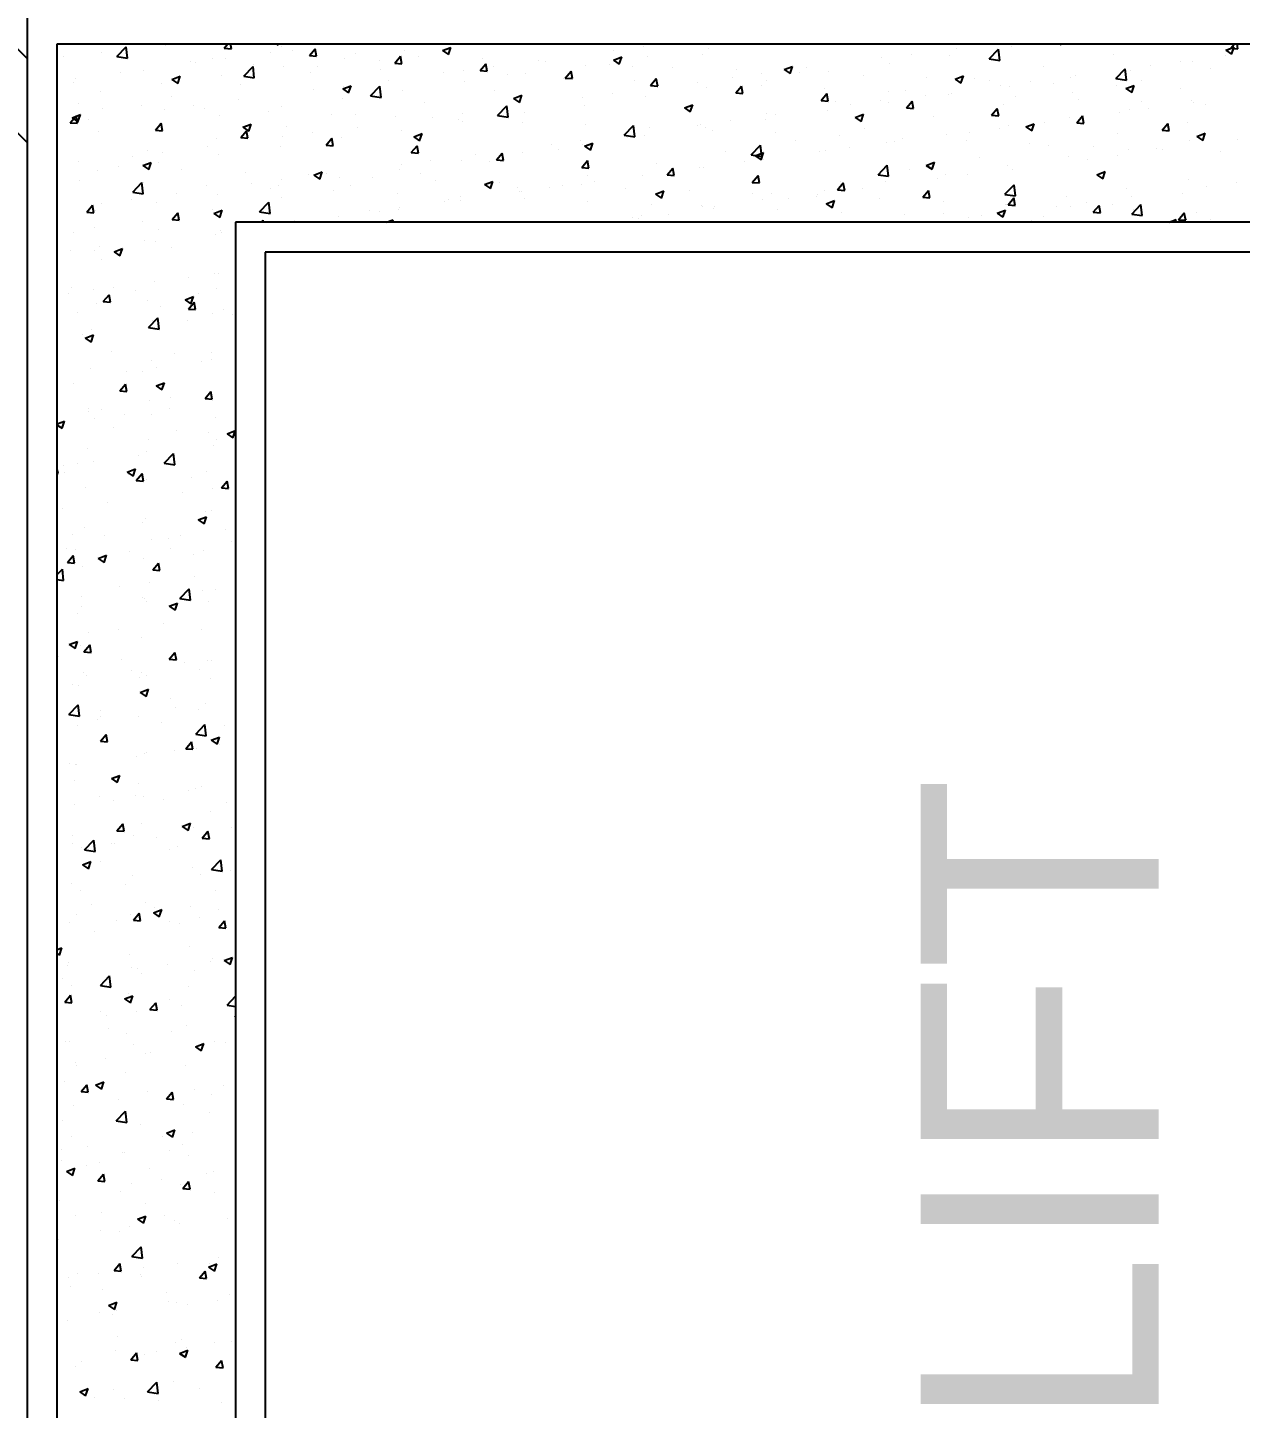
# Model space of a CAD drawing. Header units: inches. Extents: x 182687 to 187672, y -88924 to -84846.
# Drawn here: x 182908.87 to 182948.8, y -87480.92 to -87435.47 of the extents above; entities that cross this region are included whole.
import ezdxf
from ezdxf.enums import TextEntityAlignment as Align

# ---------------------------------------------------------------- set-up
doc = ezdxf.new("R2010")
doc.units = ezdxf.units.IN
doc.header["$MEASUREMENT"] = 0
doc.styles.add('HemBha', font='GOTHIC.TTF')

msp = doc.modelspace()

# ---------------------------------------------------------------- hatches: boundary and pattern name
h = msp.add_hatch()
h.set_pattern_fill('ANSI32', color=256, scale=7.826087, angle=90)
h.set_pattern_definition([(135, (179942.3798, -96796.7246), (-2.0752047, -2.0752047), []), (135, (179942.3798, -96795.3412), (-2.0752047, -2.0752047), [])])
h.paths.add_polyline_path([(182829.635, -87446.772), (182829.635, -87505.468), (182857.613, -87505.468), (182857.613, -87500.576), (182834.526, -87500.576), (182834.526, -87446.772)])
h.paths.add_polyline_path([(182845.287, -87435.033), (182845.287, -87439.924), (182908.874, -87439.924), (182908.874, -87435.033)])
h.paths.add_polyline_path([(182829.635, -87346.989), (182829.635, -87435.033), (182834.526, -87435.033), (182834.526, -87346.989)])
h.paths.add_polyline_path([(182845.287, -87342.098), (182845.287, -87346.989), (183022.841, -87346.989), (183022.841, -87342.098)])
h.paths.add_polyline_path([(182829.635, -87290.25), (182829.635, -87335.25), (182834.526, -87335.25), (182834.526, -87295.142), (182881.483, -87295.142), (182881.485, -87306.881), (182881.483, -87312.75), (182886.374, -87312.75), (182886.374, -87290.25)])

# ---------------------------------------------------------------- linework, layer by layer
for p, q in [((182908.874, -87505.468), (182908.874, -87435.033)), ((182909.852, -87504.489), (182909.852, -87436.011)), ((182909.852, -87436.011), (182978.33, -87436.011)), ((182972.461, -87441.881), (182915.722, -87441.881)), ((182915.722, -87441.881), (182915.722, -87498.62)), ((182971.483, -87442.859), (182916.7, -87442.859)), ((182916.7, -87442.859), (182916.7, -87497.642))]:
    msp.add_line(p, q)
at = {"linetype": 'Continuous'}
for p, q in [((182911.313, -87436.284), (182911.313, -87436.284)), ((182911.814, -87436.427), (182912.119, -87436.109)), ((182912.162, -87436.481), (182912.119, -87436.109)), ((182913.402, -87436.063), (182913.402, -87436.063)), ((182915.35, -87436.15), (182915.466, -87436.011)), ((182915.35, -87436.15), (182915.583, -87436.17)), ((182915.491, -87436.152), (182915.491, -87436.152)), ((182915.583, -87436.17), (182915.554, -87436.011)), ((182916.856, -87436.308), (182916.856, -87436.308)), ((182917.055, -87436.011), (182917.107, -87436.046)), ((182917.107, -87436.046), (182917.119, -87436.011)), ((182917.24, -87436.1), (182917.24, -87436.1)), ((182917.58, -87436.24), (182917.58, -87436.24)), ((182918.156, -87436.395), (182918.345, -87436.17)), ((182918.39, -87436.416), (182918.345, -87436.17)), ((182919.669, -87436.328), (182919.669, -87436.328)), ((182921.269, -87436.241), (182921.269, -87436.241)), ((182922.536, -87436.228), (182922.81, -87436.123)), ((182922.536, -87436.228), (182922.73, -87436.36)), ((182922.73, -87436.36), (182922.81, -87436.123)), ((182922.742, -87436.175), (182922.742, -87436.175)), ((182928.164, -87436.227), (182928.164, -87436.227)), ((182929.143, -87436.098), (182929.143, -87436.098)), ((182931.281, -87436.155), (182931.281, -87436.155)), ((182937.98, -87436.343), (182937.98, -87436.343)), ((182939.461, -87436.148), (182939.461, -87436.148)), ((182940.528, -87436.501), (182940.833, -87436.183)), ((182940.876, -87436.555), (182940.833, -87436.183)), ((182941.26, -87436.094), (182941.26, -87436.094)), ((182942.849, -87436.011), (182942.889, -87436.038)), ((182942.889, -87436.038), (182942.898, -87436.011)), ((182948.318, -87436.22), (182948.592, -87436.115)), ((182948.318, -87436.22), (182948.512, -87436.351)), ((182948.487, -87436.153), (182948.606, -87436.011)), ((182948.487, -87436.153), (182948.721, -87436.173)), ((182948.512, -87436.351), (182948.592, -87436.115)), ((182948.721, -87436.173), (182948.691, -87436.011)), ((182910.049, -87436.413), (182910.049, -87436.413)), ((182911.814, -87436.427), (182912.162, -87436.481)), ((182912.138, -87436.501), (182912.138, -87436.501)), ((182914.227, -87436.589), (182914.227, -87436.589)), ((182914.394, -87436.632), (182914.394, -87436.632)), ((182914.958, -87436.491), (182914.958, -87436.491)), ((182915.374, -87436.503), (182915.374, -87436.503)), ((182915.99, -87437.074), (182916.295, -87436.757)), ((182916.338, -87437.128), (182916.295, -87436.757)), ((182916.316, -87436.677), (182916.316, -87436.677)), ((182917.284, -87436.767), (182917.284, -87436.767)), ((182918.156, -87436.395), (182918.39, -87436.416)), ((182918.405, -87436.766), (182918.405, -87436.766)), ((182919.293, -87436.491), (182919.293, -87436.491)), ((182920.46, -87436.567), (182920.46, -87436.567)), ((182920.963, -87436.641), (182921.152, -87436.416)), ((182920.963, -87436.641), (182921.197, -87436.661)), ((182921.197, -87436.661), (182921.152, -87436.416)), ((182921.757, -87436.416), (182921.757, -87436.416)), ((182923.77, -87436.886), (182923.958, -87436.661)), ((182923.846, -87436.505), (182923.846, -87436.505)), ((182924.004, -87436.907), (182923.958, -87436.662)), ((182924.21, -87436.748), (182924.21, -87436.748)), ((182925.692, -87436.553), (182925.692, -87436.553)), ((182925.935, -87436.593), (182925.935, -87436.593)), ((182927.24, -87436.724), (182927.24, -87436.724)), ((182928.024, -87436.681), (182928.024, -87436.681)), ((182928.159, -87436.542), (182928.433, -87436.437)), ((182928.159, -87436.542), (182928.354, -87436.673)), ((182928.354, -87436.673), (182928.433, -87436.437)), ((182928.8, -87436.761), (182928.8, -87436.761)), ((182929.272, -87436.431), (182929.272, -87436.431)), ((182930.113, -87436.77), (182930.113, -87436.77)), ((182931.082, -87436.37), (182931.082, -87436.37)), ((182933.783, -87436.855), (182934.057, -87436.75)), ((182933.978, -87436.986), (182934.057, -87436.75)), ((182934.529, -87436.797), (182934.529, -87436.797)), ((182937, -87436.472), (182937, -87436.472)), ((182937.252, -87436.638), (182937.252, -87436.638)), ((182939.228, -87436.388), (182939.228, -87436.388)), ((182940.528, -87436.501), (182940.876, -87436.555)), ((182942.331, -87436.746), (182942.331, -87436.746)), ((182944.613, -87436.354), (182944.613, -87436.354)), ((182945.836, -87436.716), (182945.836, -87436.716)), ((182946.816, -87436.587), (182946.816, -87436.587)), ((182947.231, -87436.578), (182947.231, -87436.578)), ((182948.298, -87436.392), (182948.298, -87436.392)), ((182910.441, -87437.153), (182910.441, -87437.153)), ((182911.923, -87436.958), (182911.923, -87436.958)), ((182912.676, -87436.883), (182912.676, -87436.883)), ((182913.624, -87437.177), (182913.898, -87437.072)), ((182913.624, -87437.177), (182913.819, -87437.308)), ((182913.819, -87437.308), (182913.898, -87437.072)), ((182915.251, -87437.06), (182915.251, -87437.06)), ((182915.99, -87437.074), (182916.338, -87437.128)), ((182918.178, -87436.959), (182918.178, -87436.959)), ((182920.494, -87436.854), (182920.494, -87436.854)), ((182920.759, -87437.202), (182920.759, -87437.202)), ((182922.582, -87436.942), (182922.582, -87436.942)), ((182923.231, -87436.877), (182923.231, -87436.877)), ((182923.254, -87437.25), (182923.254, -87437.25)), ((182923.77, -87436.886), (182924.004, -87436.907)), ((182924.671, -87437.03), (182924.671, -87437.03)), ((182925.263, -87436.975), (182925.263, -87436.975)), ((182926.518, -87437.153), (182926.518, -87437.153)), ((182926.576, -87437.132), (182926.765, -87436.907)), ((182926.576, -87437.132), (182926.81, -87437.152)), ((182926.76, -87437.119), (182926.76, -87437.119)), ((182926.81, -87437.152), (182926.765, -87436.907)), ((182928.849, -87437.207), (182928.849, -87437.207)), ((182929.383, -87437.377), (182929.572, -87437.153)), ((182929.617, -87437.398), (182929.572, -87437.153)), ((182932.067, -87437.121), (182932.067, -87437.121)), ((182932.202, -87436.858), (182932.202, -87436.858)), ((182933.047, -87436.992), (182933.047, -87436.992)), ((182933.21, -87437.207), (182933.21, -87437.207)), ((182933.783, -87436.855), (182933.978, -87436.986)), ((182934.291, -87436.946), (182934.291, -87436.946)), ((182935.242, -87436.914), (182935.242, -87436.914)), ((182936.38, -87437.034), (182936.38, -87437.034)), ((182938.468, -87437.123), (182938.468, -87437.123)), ((182939.406, -87437.169), (182939.68, -87437.063)), ((182939.406, -87437.169), (182939.601, -87437.3)), ((182939.601, -87437.3), (182939.68, -87437.063)), ((182940.049, -87437.138), (182940.049, -87437.138)), ((182940.557, -87437.211), (182940.557, -87437.211)), ((182941.883, -87437.237), (182941.883, -87437.237)), ((182943.222, -87437.122), (182943.222, -87437.122)), ((182943.365, -87437.042), (182943.365, -87437.042)), ((182944.705, -87437.149), (182945.009, -87436.831)), ((182944.705, -87437.149), (182945.053, -87437.203)), ((182945.053, -87437.203), (182945.009, -87436.831)), ((182945.198, -87436.871), (182945.198, -87436.871)), ((182945.551, -87437.213), (182945.551, -87437.213)), ((182947.833, -87436.822), (182947.833, -87436.822)), ((182910.394, -87437.275), (182910.394, -87437.275)), ((182911.266, -87437.586), (182911.266, -87437.586)), ((182913.275, -87437.311), (182913.275, -87437.311)), ((182915.896, -87437.351), (182915.896, -87437.351)), ((182918.298, -87437.526), (182918.298, -87437.526)), ((182919.248, -87437.49), (182919.522, -87437.385)), ((182919.248, -87437.49), (182919.443, -87437.622)), ((182919.277, -87437.397), (182919.277, -87437.397)), ((182919.443, -87437.622), (182919.522, -87437.385)), ((182920.166, -87437.722), (182920.471, -87437.404)), ((182920.514, -87437.776), (182920.471, -87437.404)), ((182921.222, -87437.543), (182921.222, -87437.543)), ((182924.236, -87437.545), (182924.236, -87437.545)), ((182924.871, -87437.804), (182925.145, -87437.699)), ((182925.066, -87437.935), (182925.145, -87437.699)), ((182928.114, -87437.642), (182928.114, -87437.642)), ((182929.383, -87437.377), (182929.617, -87437.398)), ((182929.596, -87437.447), (182929.596, -87437.447)), ((182930.938, -87437.295), (182930.938, -87437.295)), ((182931.234, -87437.458), (182931.234, -87437.458)), ((182932.19, -87437.623), (182932.378, -87437.398)), ((182932.19, -87437.623), (182932.424, -87437.643)), ((182932.424, -87437.643), (182932.378, -87437.398)), ((182933.027, -87437.383), (182933.027, -87437.383)), ((182934.996, -87437.869), (182935.185, -87437.644)), ((182935.116, -87437.472), (182935.116, -87437.472)), ((182935.23, -87437.889), (182935.185, -87437.644)), ((182937.205, -87437.56), (182937.205, -87437.56)), ((182937.767, -87437.529), (182937.767, -87437.529)), ((182938.432, -87437.691), (182938.432, -87437.691)), ((182939.18, -87437.69), (182939.18, -87437.69)), ((182939.293, -87437.648), (182939.293, -87437.648)), ((182940.903, -87437.366), (182940.903, -87437.366)), ((182941.213, -87437.397), (182941.213, -87437.397)), ((182942.646, -87437.299), (182942.646, -87437.299)), ((182943.269, -87437.605), (182943.269, -87437.605)), ((182944.735, -87437.387), (182944.735, -87437.387)), ((182945.03, -87437.482), (182945.304, -87437.377)), ((182945.03, -87437.482), (182945.225, -87437.613)), ((182945.225, -87437.613), (182945.304, -87437.377)), ((182946.824, -87437.476), (182946.824, -87437.476)), ((182910.535, -87437.964), (182910.535, -87437.964)), ((182911.332, -87438.134), (182911.332, -87438.134)), ((182912.623, -87438.052), (182912.623, -87438.052)), ((182913.614, -87437.742), (182913.614, -87437.742)), ((182914.345, -87438.047), (182914.345, -87438.047)), ((182914.712, -87438.141), (182914.712, -87438.141)), ((182915.827, -87437.851), (182915.827, -87437.851)), ((182917.236, -87438.069), (182917.236, -87438.069)), ((182919.245, -87437.794), (182919.245, -87437.794)), ((182920.166, -87437.722), (182920.514, -87437.776)), ((182921.954, -87437.936), (182921.954, -87437.936)), ((182924.343, -87438.37), (182924.647, -87438.052)), ((182924.691, -87438.424), (182924.647, -87438.052)), ((182924.663, -87438.096), (182924.663, -87438.096)), ((182924.871, -87437.804), (182925.066, -87437.935)), ((182927.134, -87437.771), (182927.134, -87437.771)), ((182927.192, -87438.027), (182927.192, -87438.027)), ((182929.224, -87437.733), (182929.224, -87437.733)), ((182930.495, -87438.117), (182930.769, -87438.012)), ((182930.495, -87438.117), (182930.69, -87438.249)), ((182930.69, -87438.249), (182930.769, -87438.012)), ((182934.996, -87437.869), (182935.23, -87437.889)), ((182935.485, -87437.921), (182935.485, -87437.921)), ((182935.971, -87438.015), (182935.971, -87438.015)), ((182936.95, -87437.886), (182936.95, -87437.886)), ((182937.204, -87437.941), (182937.204, -87437.941)), ((182937.803, -87438.114), (182937.992, -87437.889)), ((182937.803, -87438.114), (182938.037, -87438.135)), ((182938.037, -87438.135), (182937.992, -87437.889)), ((182940.61, -87438.36), (182940.798, -87438.135)), ((182940.844, -87438.38), (182940.798, -87438.135)), ((182940.987, -87437.997), (182940.987, -87437.997)), ((182941.382, -87437.736), (182941.382, -87437.736)), ((182943.471, -87437.825), (182943.471, -87437.825)), ((182945.56, -87437.913), (182945.56, -87437.913)), ((182945.786, -87438.131), (182945.786, -87438.131)), ((182947.183, -87437.88), (182947.183, -87437.88)), ((182947.268, -87437.936), (182947.268, -87437.936)), ((182947.649, -87438.001), (182947.649, -87438.001)), ((182910.279, -87438.602), (182910.468, -87438.377)), ((182910.279, -87438.602), (182910.513, -87438.622)), ((182910.337, -87438.439), (182910.611, -87438.334)), ((182910.337, -87438.439), (182910.531, -87438.57)), ((182910.513, -87438.622), (182910.468, -87438.377)), ((182910.531, -87438.57), (182910.611, -87438.334)), ((182910.894, -87438.501), (182910.894, -87438.501)), ((182913.227, -87438.613), (182913.227, -87438.613)), ((182913.365, -87438.176), (182913.365, -87438.176)), ((182915.204, -87438.363), (182915.204, -87438.363)), ((182916.801, -87438.229), (182916.801, -87438.229)), ((182918.89, -87438.317), (182918.89, -87438.317)), ((182919.672, -87438.328), (182919.672, -87438.328)), ((182920.979, -87438.406), (182920.979, -87438.406)), ((182922.201, -87438.42), (182922.201, -87438.42)), ((182923.068, -87438.494), (182923.068, -87438.494)), ((182923.181, -87438.291), (182923.181, -87438.291)), ((182923.206, -87438.553), (182923.206, -87438.553)), ((182924.343, -87438.37), (182924.691, -87438.424)), ((182925.157, -87438.582), (182925.157, -87438.582)), ((182925.216, -87438.277), (182925.216, -87438.277)), ((182932.017, -87438.536), (182932.017, -87438.536)), ((182933.162, -87438.51), (182933.162, -87438.51)), ((182933.203, -87438.313), (182933.203, -87438.313)), ((182933.499, -87438.34), (182933.499, -87438.34)), ((182935.195, -87438.216), (182935.195, -87438.216)), ((182936.119, -87438.431), (182936.393, -87438.325)), ((182936.119, -87438.431), (182936.313, -87438.562)), ((182936.313, -87438.562), (182936.393, -87438.325)), ((182938.704, -87438.388), (182938.704, -87438.388)), ((182940.61, -87438.36), (182940.844, -87438.38)), ((182942.336, -87438.585), (182942.336, -87438.585)), ((182943.174, -87438.424), (182943.174, -87438.424)), ((182943.416, -87438.605), (182943.605, -87438.38)), ((182943.416, -87438.605), (182943.65, -87438.626)), ((182943.65, -87438.626), (182943.605, -87438.38)), ((182944.807, -87438.26), (182944.807, -87438.26)), ((182945.151, -87438.174), (182945.151, -87438.174)), ((182947.045, -87438.583), (182947.045, -87438.583)), ((182911.218, -87438.889), (182911.218, -87438.889)), ((182913.086, -87438.847), (182913.275, -87438.623)), ((182913.086, -87438.847), (182913.32, -87438.868)), ((182913.32, -87438.868), (182913.275, -87438.623)), ((182915.893, -87439.093), (182916.081, -87438.868)), ((182915.96, -87438.753), (182916.234, -87438.647)), ((182915.96, -87438.753), (182916.155, -87438.884)), ((182916.126, -87439.114), (182916.081, -87438.868)), ((182916.155, -87438.884), (182916.234, -87438.647)), ((182917.268, -87439.069), (182917.268, -87439.069)), ((182917.39, -87438.72), (182917.39, -87438.72)), ((182918.248, -87438.941), (182918.248, -87438.941)), ((182919.73, -87438.745), (182919.73, -87438.745)), ((182921.174, -87438.846), (182921.174, -87438.846)), ((182921.584, -87439.066), (182921.858, -87438.961)), ((182921.584, -87439.066), (182921.778, -87439.197)), ((182921.778, -87439.197), (182921.858, -87438.961)), ((182927.246, -87438.67), (182927.246, -87438.67)), ((182928.519, -87439.017), (182928.824, -87438.7)), ((182928.519, -87439.017), (182928.867, -87439.071)), ((182928.566, -87438.99), (182928.566, -87438.99)), ((182928.867, -87439.071), (182928.824, -87438.7)), ((182929.177, -87439.036), (182929.177, -87439.036)), ((182929.334, -87438.759), (182929.334, -87438.759)), ((182930.921, -87438.704), (182930.921, -87438.704)), ((182931.038, -87438.665), (182931.038, -87438.665)), ((182931.186, -87438.76), (182931.186, -87438.76)), ((182931.423, -87438.847), (182931.423, -87438.847)), ((182933.512, -87438.935), (182933.512, -87438.935)), ((182935.601, -87439.023), (182935.601, -87439.023)), ((182936.422, -87438.78), (182936.422, -87438.78)), ((182939.133, -87438.993), (182939.133, -87438.993)), ((182939.874, -87438.909), (182939.874, -87438.909)), ((182940.854, -87438.78), (182940.854, -87438.78)), ((182941.165, -87438.7), (182941.165, -87438.7)), ((182941.742, -87438.744), (182942.016, -87438.639)), ((182941.742, -87438.744), (182941.937, -87438.875)), ((182941.937, -87438.875), (182942.016, -87438.639)), ((182944.763, -87438.974), (182944.763, -87438.974)), ((182946.223, -87438.851), (182946.412, -87438.626)), ((182946.223, -87438.851), (182946.457, -87438.871)), ((182946.457, -87438.871), (182946.412, -87438.626)), ((182947.366, -87439.057), (182947.64, -87438.952)), ((182947.366, -87439.057), (182947.56, -87439.189)), ((182947.56, -87439.189), (182947.64, -87438.952)), ((182912.826, -87439.503), (182912.826, -87439.503)), ((182914.797, -87439.395), (182914.797, -87439.395)), ((182915.108, -87439.112), (182915.108, -87439.112)), ((182915.893, -87439.093), (182916.126, -87439.113)), ((182917.188, -87439.372), (182917.188, -87439.372)), ((182918.699, -87439.339), (182918.888, -87439.114)), ((182918.699, -87439.339), (182918.933, -87439.359)), ((182918.933, -87439.359), (182918.888, -87439.114)), ((182919.198, -87439.097), (182919.198, -87439.097)), ((182921.506, -87439.584), (182921.695, -87439.359)), ((182921.74, -87439.605), (182921.695, -87439.359)), ((182926.105, -87439.314), (182926.105, -87439.314)), ((182926.357, -87439.488), (182926.357, -87439.488)), ((182927.084, -87439.185), (182927.084, -87439.185)), ((182927.144, -87439.329), (182927.144, -87439.329)), ((182927.207, -87439.379), (182927.481, -87439.274)), ((182927.207, -87439.379), (182927.402, -87439.511)), ((182927.402, -87439.511), (182927.481, -87439.274)), ((182928.639, -87439.096), (182928.639, -87439.096)), ((182932.695, -87439.665), (182933, -87439.347)), ((182933.043, -87439.719), (182933, -87439.347)), ((182934.14, -87439.172), (182934.14, -87439.172)), ((182935.147, -87439.519), (182935.147, -87439.519)), ((182935.921, -87439.43), (182935.921, -87439.43)), ((182937.156, -87439.244), (182937.156, -87439.244)), ((182937.403, -87439.234), (182937.403, -87439.234)), ((182937.69, -87439.112), (182937.69, -87439.112)), ((182939.779, -87439.2), (182939.779, -87439.2)), ((182941.868, -87439.288), (182941.868, -87439.288)), ((182942.481, -87439.366), (182942.481, -87439.366)), ((182943.956, -87439.376), (182943.956, -87439.376)), ((182945.103, -87439.476), (182945.103, -87439.476)), ((182946.045, -87439.465), (182946.045, -87439.465)), ((182946.239, -87439.479), (182946.239, -87439.479)), ((182947.136, -87439.183), (182947.136, -87439.183)), ((182948.71, -87439.154), (182948.71, -87439.154)), ((182910.544, -87439.895), (182910.544, -87439.895)), ((182912.336, -87439.719), (182912.336, -87439.719)), ((182912.672, -87440.015), (182912.946, -87439.909)), ((182912.867, -87440.146), (182912.946, -87439.909)), ((182913.18, -87439.916), (182913.18, -87439.916)), ((182913.315, -87439.59), (182913.315, -87439.59)), ((182915.156, -87439.665), (182915.156, -87439.665)), ((182921.172, -87439.963), (182921.172, -87439.963)), ((182921.506, -87439.584), (182921.74, -87439.605)), ((182922.151, -87439.834), (182922.151, -87439.834)), ((182923.159, -87439.855), (182923.159, -87439.855)), ((182923.633, -87439.639), (182923.633, -87439.639)), ((182924.075, -87439.88), (182924.075, -87439.88)), ((182924.313, -87439.83), (182924.501, -87439.605)), ((182924.313, -87439.83), (182924.546, -87439.85)), ((182924.546, -87439.85), (182924.501, -87439.605)), ((182925.168, -87439.58), (182925.168, -87439.58)), ((182927.119, -87440.075), (182927.308, -87439.85)), ((182927.353, -87440.096), (182927.308, -87439.85)), ((182929.576, -87439.955), (182929.576, -87439.955)), ((182931.858, -87439.564), (182931.858, -87439.564)), ((182932.47, -87439.884), (182932.47, -87439.884)), ((182932.695, -87439.665), (182933.043, -87439.719)), ((182932.831, -87439.693), (182933.105, -87439.588)), ((182932.831, -87439.693), (182933.025, -87439.824)), ((182933.025, -87439.824), (182933.105, -87439.588)), ((182933.115, -87439.813), (182933.115, -87439.813)), ((182934.941, -87439.558), (182934.941, -87439.558)), ((182938.454, -87440.006), (182938.728, -87439.901)), ((182938.649, -87440.137), (182938.728, -87439.901)), ((182940.199, -87439.758), (182940.199, -87439.758)), ((182943.127, -87439.727), (182943.127, -87439.727)), ((182943.777, -87439.803), (182943.777, -87439.803)), ((182944.757, -87439.674), (182944.757, -87439.674)), ((182948.134, -87439.553), (182948.134, -87439.553)), ((182909.864, -87440.044), (182909.864, -87440.044)), ((182911.17, -87440.192), (182911.17, -87440.192)), ((182911.861, -87440.052), (182911.861, -87440.052)), ((182912.672, -87440.015), (182912.867, -87440.146)), ((182913.95, -87440.14), (182913.95, -87440.14)), ((182916.039, -87440.229), (182916.039, -87440.229)), ((182918.128, -87440.317), (182918.128, -87440.317)), ((182918.296, -87440.328), (182918.57, -87440.223)), ((182918.296, -87440.328), (182918.49, -87440.459)), ((182918.49, -87440.459), (182918.57, -87440.223)), ((182918.701, -87440.289), (182918.701, -87440.289)), ((182919.15, -87440.399), (182919.15, -87440.399)), ((182920.217, -87440.405), (182920.217, -87440.405)), ((182921.127, -87440.149), (182921.127, -87440.149)), ((182921.793, -87440.271), (182921.793, -87440.271)), ((182927.119, -87440.075), (182927.353, -87440.096)), ((182927.294, -87440.347), (182927.294, -87440.347)), ((182929.129, -87440.339), (182929.129, -87440.339)), ((182929.926, -87440.321), (182930.115, -87440.096)), ((182929.926, -87440.321), (182930.16, -87440.341)), ((182930.008, -87440.208), (182930.008, -87440.208)), ((182930.16, -87440.341), (182930.115, -87440.096)), ((182930.988, -87440.079), (182930.988, -87440.079)), ((182931.138, -87440.063), (182931.138, -87440.063)), ((182932.733, -87440.566), (182932.921, -87440.342)), ((182932.966, -87440.587), (182932.921, -87440.342)), ((182936.871, -87440.313), (182937.176, -87439.995)), ((182936.871, -87440.313), (182937.219, -87440.367)), ((182937.219, -87440.367), (182937.176, -87439.995)), ((182937.917, -87440.15), (182937.917, -87440.15)), ((182938.454, -87440.006), (182938.649, -87440.137)), ((182939.085, -87440.296), (182939.085, -87440.296)), ((182939.824, -87440.323), (182939.824, -87440.323)), ((182941.118, -87440.002), (182941.118, -87440.002)), ((182941.306, -87440.128), (182941.306, -87440.128)), ((182944.078, -87440.319), (182944.352, -87440.214)), ((182944.078, -87440.319), (182944.273, -87440.451)), ((182944.272, -87440.451), (182944.352, -87440.214)), ((182910.598, -87440.489), (182910.598, -87440.489)), ((182912.333, -87440.886), (182912.638, -87440.568)), ((182912.333, -87440.886), (182912.681, -87440.94)), ((182912.681, -87440.94), (182912.638, -87440.569)), ((182912.686, -87440.578), (182912.686, -87440.578)), ((182914.775, -87440.666), (182914.775, -87440.666)), ((182916.239, -87440.613), (182916.239, -87440.613)), ((182916.864, -87440.754), (182916.864, -87440.754)), ((182917.141, -87440.675), (182917.141, -87440.675)), ((182917.219, -87440.484), (182917.219, -87440.484)), ((182918.953, -87440.842), (182918.953, -87440.842)), ((182919.511, -87440.663), (182919.511, -87440.663)), ((182922.306, -87440.493), (182922.306, -87440.493)), ((182923.919, -87440.641), (182924.193, -87440.536)), ((182923.919, -87440.641), (182924.114, -87440.773)), ((182924.114, -87440.773), (182924.193, -87440.536)), ((182924.395, -87440.582), (182924.395, -87440.582)), ((182925.012, -87440.739), (182925.012, -87440.739)), ((182925.075, -87440.857), (182925.075, -87440.857)), ((182925.12, -87440.882), (182925.12, -87440.882)), ((182926.055, -87440.728), (182926.055, -87440.728)), ((182926.484, -87440.67), (182926.484, -87440.67)), ((182927.097, -87440.632), (182927.097, -87440.632)), ((182927.537, -87440.533), (182927.537, -87440.533)), ((182928.572, -87440.758), (182928.572, -87440.758)), ((182929.543, -87440.955), (182929.817, -87440.85)), ((182929.738, -87441.086), (182929.817, -87440.85)), ((182930.661, -87440.846), (182930.661, -87440.846)), ((182932.733, -87440.566), (182932.966, -87440.587)), ((182935.1, -87440.822), (182935.1, -87440.822)), ((182935.539, -87440.812), (182935.728, -87440.587)), ((182935.539, -87440.812), (182935.773, -87440.832)), ((182935.635, -87440.541), (182935.635, -87440.541)), ((182935.773, -87440.832), (182935.728, -87440.587)), ((182936.373, -87440.778), (182936.373, -87440.778)), ((182937.109, -87440.546), (182937.109, -87440.546)), ((182938.346, -87441.057), (182938.535, -87440.833)), ((182938.58, -87441.078), (182938.535, -87440.833)), ((182938.845, -87440.452), (182938.845, -87440.452)), ((182941.047, -87440.96), (182941.352, -87440.643)), ((182941.395, -87441.014), (182941.352, -87440.643)), ((182945.056, -87440.779), (182945.056, -87440.779)), ((182947.088, -87440.486), (182947.088, -87440.486)), ((182947.681, -87440.697), (182947.681, -87440.697)), ((182948.66, -87440.568), (182948.66, -87440.568)), ((182910.822, -87441.545), (182911.011, -87441.32)), ((182911.056, -87441.566), (182911.011, -87441.32)), ((182911.306, -87441.262), (182911.306, -87441.262)), ((182912.286, -87441.133), (182912.286, -87441.133)), ((182913.132, -87441.219), (182913.132, -87441.219)), ((182913.768, -87440.938), (182913.768, -87440.938)), ((182915.109, -87440.968), (182915.109, -87440.968)), ((182916.509, -87441.534), (182916.814, -87441.216)), ((182916.857, -87441.588), (182916.814, -87441.216)), ((182917.229, -87441.055), (182917.229, -87441.055)), ((182921.042, -87440.931), (182921.042, -87440.931)), ((182922.604, -87441.183), (182922.604, -87441.183)), ((182922.73, -87441.13), (182922.73, -87441.13)), ((182923.111, -87441.158), (182923.111, -87441.158)), ((182923.131, -87441.019), (182923.131, -87441.019)), ((182925.22, -87441.107), (182925.22, -87441.107)), ((182927.309, -87441.195), (182927.309, -87441.195)), ((182929.397, -87441.284), (182929.397, -87441.284)), ((182929.543, -87440.955), (182929.738, -87441.086)), ((182931.071, -87441.325), (182931.071, -87441.325)), ((182932.75, -87440.935), (182932.75, -87440.935)), ((182933.067, -87441.115), (182933.067, -87441.115)), ((182933.353, -87440.933), (182933.353, -87440.933)), ((182933.912, -87441.102), (182933.912, -87441.102)), ((182934.839, -87441.023), (182934.839, -87441.023)), ((182934.891, -87440.973), (182934.891, -87440.973)), ((182935.166, -87441.268), (182935.44, -87441.163)), ((182935.166, -87441.268), (182935.361, -87441.399)), ((182935.361, -87441.399), (182935.44, -87441.163)), ((182936.928, -87441.111), (182936.928, -87441.111)), ((182938.346, -87441.057), (182938.58, -87441.078)), ((182939.017, -87441.199), (182939.017, -87441.199)), ((182941.047, -87440.961), (182941.395, -87441.014)), ((182941.07, -87441.305), (182941.07, -87441.305)), ((182941.106, -87441.288), (182941.106, -87441.288)), ((182941.153, -87441.303), (182941.341, -87441.078)), ((182941.153, -87441.303), (182941.386, -87441.323)), ((182941.386, -87441.323), (182941.341, -87441.078)), ((182943.079, -87441.029), (182943.079, -87441.029)), ((182943.728, -87441.217), (182943.728, -87441.217)), ((182943.959, -87441.549), (182944.148, -87441.324)), ((182944.193, -87441.569), (182944.148, -87441.324)), ((182944.601, -87441.309), (182944.601, -87441.309)), ((182945.21, -87441.022), (182945.21, -87441.022)), ((182945.223, -87441.608), (182945.528, -87441.291)), ((182945.571, -87441.662), (182945.528, -87441.291)), ((182946.883, -87440.917), (182946.883, -87440.917)), ((182910.822, -87441.545), (182911.056, -87441.566)), ((182911.123, -87441.494), (182911.123, -87441.494)), ((182913.629, -87441.791), (182913.817, -87441.566)), ((182913.629, -87441.791), (182913.863, -87441.811)), ((182913.863, -87441.811), (182913.817, -87441.566)), ((182914.947, -87441.446), (182914.947, -87441.446)), ((182915.008, -87441.59), (182915.282, -87441.485)), ((182915.008, -87441.59), (182915.203, -87441.721)), ((182915.203, -87441.721), (182915.282, -87441.485)), ((182916.509, -87441.534), (182916.857, -87441.588)), ((182919.102, -87441.702), (182919.102, -87441.702)), ((182920.142, -87441.507), (182920.142, -87441.507)), ((182920.448, -87441.522), (182920.448, -87441.522)), ((182921.079, -87441.451), (182921.079, -87441.451)), ((182921.122, -87441.378), (182921.122, -87441.378)), ((182928.789, -87441.716), (182928.789, -87441.716)), ((182928.979, -87441.751), (182928.979, -87441.751)), ((182929.082, -87441.641), (182929.082, -87441.641)), ((182929.958, -87441.622), (182929.958, -87441.622)), ((182931.091, -87441.366), (182931.091, -87441.366)), ((182931.44, -87441.427), (182931.44, -87441.427)), ((182931.486, -87441.372), (182931.486, -87441.372)), ((182933.575, -87441.46), (182933.575, -87441.46)), ((182935.664, -87441.548), (182935.664, -87441.548)), ((182937.753, -87441.637), (182937.753, -87441.637)), ((182939.038, -87441.598), (182939.038, -87441.598)), ((182939.842, -87441.725), (182939.842, -87441.725)), ((182940.277, -87441.672), (182940.277, -87441.672)), ((182940.79, -87441.582), (182941.064, -87441.476)), ((182940.79, -87441.582), (182940.985, -87441.713)), ((182940.985, -87441.713), (182941.064, -87441.476)), ((182942.319, -87441.701), (182942.319, -87441.701)), ((182942.748, -87441.346), (182942.748, -87441.346)), ((182943.194, -87441.376), (182943.194, -87441.376)), ((182943.959, -87441.549), (182944.193, -87441.569)), ((182945.223, -87441.608), (182945.571, -87441.662)), ((182945.283, -87441.464), (182945.283, -87441.464)), ((182946.451, -87441.881), (182946.688, -87441.79)), ((182946.657, -87441.881), (182946.688, -87441.79)), ((182946.766, -87441.794), (182946.955, -87441.569)), ((182946.766, -87441.794), (182947, -87441.815)), ((182947, -87441.815), (182946.955, -87441.569)), ((182947.041, -87441.788), (182947.041, -87441.788)), ((182947.372, -87441.552), (182947.372, -87441.552)), ((182947.821, -87441.777), (182947.821, -87441.777)), ((182910.382, -87442.23), (182910.382, -87442.23)), ((182911.083, -87442.041), (182911.083, -87442.041)), ((182912.665, -87441.838), (182912.665, -87441.838)), ((182913.172, -87442.129), (182913.172, -87442.129)), ((182915.21, -87442.156), (182915.21, -87442.156)), ((182915.261, -87442.218), (182915.261, -87442.218)), ((182916.566, -87441.881), (182916.624, -87441.812)), ((182916.637, -87441.881), (182916.624, -87441.812)), ((182917.671, -87441.832), (182917.671, -87441.832)), ((182920.691, -87441.881), (182920.906, -87441.798)), ((182920.878, -87441.881), (182920.906, -87441.798)), ((182920.974, -87441.881), (182920.99, -87441.864)), ((182920.992, -87441.881), (182920.99, -87441.864)), ((182937.061, -87441.849), (182937.061, -87441.849)), ((182938.795, -87441.867), (182938.795, -87441.867)), ((182941.931, -87441.813), (182941.931, -87441.813)), ((182911.256, -87442.677), (182911.256, -87442.677)), ((182912.738, -87442.482), (182912.738, -87442.482)), ((182913.084, -87442.521), (182913.084, -87442.521)), ((182913.602, -87442.697), (182913.602, -87442.697)), ((182915.061, -87442.271), (182915.061, -87442.271)), ((182910.277, -87442.806), (182910.277, -87442.806)), ((182911.075, -87442.797), (182911.075, -87442.797)), ((182911.32, -87443.089), (182911.32, -87443.089)), ((182911.72, -87442.852), (182911.994, -87442.747)), ((182911.72, -87442.852), (182911.915, -87442.983)), ((182911.915, -87442.983), (182911.994, -87442.747)), ((182915.013, -87443.573), (182915.013, -87443.573)), ((182915.16, -87443.571), (182915.16, -87443.571)), ((182910.321, -87444.041), (182910.321, -87444.041)), ((182911.709, -87444.025), (182911.709, -87444.025)), ((182913.037, -87443.824), (182913.037, -87443.824)), ((182914.18, -87443.7), (182914.18, -87443.7)), ((182915.097, -87444.067), (182915.097, -87444.067)), ((182910.227, -87444.22), (182910.227, -87444.22)), ((182911.028, -87444.099), (182911.028, -87444.099)), ((182911.365, -87444.489), (182911.554, -87444.264)), ((182911.365, -87444.489), (182911.599, -87444.509)), ((182911.599, -87444.509), (182911.554, -87444.264)), ((182912.41, -87444.129), (182912.41, -87444.129)), ((182912.815, -87444.458), (182912.815, -87444.458)), ((182914.056, -87444.428), (182914.33, -87444.322)), ((182914.056, -87444.428), (182914.251, -87444.559)), ((182914.172, -87444.734), (182914.36, -87444.509)), ((182914.251, -87444.559), (182914.33, -87444.322)), ((182914.406, -87444.755), (182914.36, -87444.509)), ((182914.499, -87444.217), (182914.499, -87444.217)), ((182910.532, -87444.85), (182910.532, -87444.85)), ((182911.146, -87444.566), (182911.146, -87444.566)), ((182913.235, -87444.654), (182913.235, -87444.654)), ((182914.172, -87444.734), (182914.406, -87444.755)), ((182914.966, -87444.876), (182914.966, -87444.876)), ((182915.324, -87444.743), (182915.324, -87444.743)), ((182915.612, -87444.919), (182915.612, -87444.919)), ((182910.98, -87445.402), (182910.98, -87445.402)), ((182912.852, -87445.346), (182913.157, -87445.028)), ((182912.852, -87445.346), (182913.2, -87445.4)), ((182912.989, -87445.127), (182912.989, -87445.127)), ((182913.151, -87445.243), (182913.151, -87445.243)), ((182913.2, -87445.4), (182913.156, -87445.028)), ((182914.13, -87445.114), (182914.13, -87445.114)), ((182910.68, -87445.568), (182910.68, -87445.568)), ((182910.768, -87445.69), (182911.042, -87445.585)), ((182910.768, -87445.69), (182910.963, -87445.821)), ((182910.963, -87445.821), (182911.042, -87445.585)), ((182911.631, -87446.118), (182911.631, -87446.118)), ((182913.72, -87446.206), (182913.72, -87446.206)), ((182914.918, -87446.179), (182914.918, -87446.179)), ((182910.933, -87446.705), (182910.933, -87446.705)), ((182912.121, -87446.786), (182912.121, -87446.786)), ((182912.653, -87446.793), (182912.653, -87446.793)), ((182912.942, -87446.429), (182912.942, -87446.429)), ((182913.101, -87446.657), (182913.101, -87446.657)), ((182914.583, -87446.462), (182914.583, -87446.462)), ((182914.935, -87446.401), (182914.935, -87446.401)), ((182910.371, -87447.185), (182910.371, -87447.185)), ((182911.908, -87447.432), (182912.097, -87447.207)), ((182912.142, -87447.452), (182912.097, -87447.207)), ((182913.104, -87447.265), (182913.378, -87447.16)), ((182913.298, -87447.396), (182913.378, -87447.16)), ((182911.908, -87447.432), (182912.142, -87447.452)), ((182913.104, -87447.265), (182913.298, -87447.396)), ((182913.591, -87447.652), (182913.591, -87447.652)), ((182914.715, -87447.678), (182914.903, -87447.453)), ((182914.715, -87447.678), (182914.949, -87447.698)), ((182914.871, -87447.481), (182914.871, -87447.481)), ((182914.949, -87447.698), (182914.903, -87447.453)), ((182910.869, -87448.117), (182910.869, -87448.117)), ((182910.885, -87448.007), (182910.885, -87448.007)), ((182911.309, -87448.044), (182911.309, -87448.044)), ((182912.894, -87447.732), (182912.894, -87447.732)), ((182913.554, -87448.006), (182913.554, -87448.006)), ((182909.852, -87448.513), (182910.09, -87448.422)), ((182909.852, -87448.552), (182910.011, -87448.659)), ((182910.011, -87448.659), (182910.09, -87448.422)), ((182911.092, -87448.33), (182911.092, -87448.33)), ((182912.072, -87448.201), (182912.072, -87448.201)), ((182912.958, -87448.206), (182912.958, -87448.206)), ((182915.047, -87448.294), (182915.047, -87448.294)), ((182911.694, -87448.643), (182911.694, -87448.643)), ((182912.847, -87449.034), (182912.847, -87449.034)), ((182913.783, -87448.731), (182913.783, -87448.731)), ((182914.823, -87448.784), (182914.823, -87448.784)), ((182915.085, -87449.022), (182915.085, -87449.022)), ((182915.44, -87448.841), (182915.714, -87448.735)), ((182915.44, -87448.841), (182915.634, -87448.972)), ((182915.634, -87448.972), (182915.714, -87448.735)), ((182910.837, -87449.31), (182910.837, -87449.31)), ((182912.803, -87449.413), (182912.803, -87449.413)), ((182913.371, -87449.805), (182913.675, -87449.487)), ((182913.718, -87449.859), (182913.675, -87449.487)), ((182914.995, -87449.224), (182914.995, -87449.224)), ((182910.063, -87449.873), (182910.063, -87449.873)), ((182910.521, -87449.805), (182910.521, -87449.805)), ((182911.042, -87449.744), (182911.042, -87449.744)), ((182912.524, -87449.549), (182912.524, -87449.549)), ((182913.37, -87449.805), (182913.718, -87449.859)), ((182909.878, -87450.15), (182909.852, -87450.009)), ((182909.852, -87450.148), (182909.878, -87450.15)), ((182910.091, -87450.106), (182910.091, -87450.106)), ((182912.152, -87450.103), (182912.426, -87449.998)), ((182912.152, -87450.103), (182912.346, -87450.234)), ((182912.18, -87450.195), (182912.18, -87450.195)), ((182912.346, -87450.234), (182912.426, -87449.998)), ((182912.451, -87450.375), (182912.64, -87450.151)), ((182912.451, -87450.375), (182912.685, -87450.396)), ((182912.685, -87450.396), (182912.64, -87450.151)), ((182912.799, -87450.337), (182912.799, -87450.337)), ((182914.269, -87450.283), (182914.269, -87450.283)), ((182914.775, -87450.087), (182914.775, -87450.087)), ((182915.258, -87450.621), (182915.446, -87450.396)), ((182915.492, -87450.641), (182915.446, -87450.396)), ((182910.79, -87450.613), (182910.79, -87450.613)), ((182913.966, -87450.767), (182913.966, -87450.767)), ((182914.946, -87450.638), (182914.946, -87450.638)), ((182915.258, -87450.621), (182915.492, -87450.641)), ((182910.013, -87451.287), (182910.013, -87451.287)), ((182911.495, -87451.092), (182911.495, -87451.092)), ((182912.641, -87451.748), (182912.641, -87451.748)), ((182912.751, -87451.64), (182912.751, -87451.64)), ((182914.487, -87451.678), (182914.761, -87451.573)), ((182914.487, -87451.678), (182914.682, -87451.809)), ((182914.682, -87451.809), (182914.761, -87451.573)), ((182914.728, -87451.389), (182914.728, -87451.389)), ((182914.923, -87451.357), (182914.923, -87451.357)), ((182910.359, -87452.14), (182910.359, -87452.14)), ((182910.742, -87451.915), (182910.742, -87451.915)), ((182911.418, -87452.194), (182911.418, -87452.194)), ((182913.916, -87452.181), (182913.916, -87452.181)), ((182915.398, -87451.986), (182915.398, -87451.986)), ((182910.154, -87452.632), (182910.154, -87452.632)), ((182910.465, -87452.636), (182910.465, -87452.636)), ((182912.937, -87452.31), (182912.937, -87452.31)), ((182913.507, -87452.283), (182913.507, -87452.283)), ((182913.579, -87452.607), (182913.579, -87452.607)), ((182914.68, -87452.692), (182914.68, -87452.692)), ((182915.595, -87452.371), (182915.595, -87452.371)), ((182910.187, -87453.073), (182910.376, -87452.848)), ((182910.187, -87453.073), (182910.421, -87453.094)), ((182910.421, -87453.094), (182910.376, -87452.848)), ((182911.2, -87452.94), (182911.474, -87452.835)), ((182911.2, -87452.94), (182911.394, -87453.072)), ((182911.297, -87452.999), (182911.297, -87452.999)), ((182911.394, -87453.072), (182911.474, -87452.835)), ((182912.243, -87452.72), (182912.243, -87452.72)), ((182912.704, -87452.942), (182912.704, -87452.942)), ((182912.994, -87453.319), (182913.183, -87453.094)), ((182913.228, -87453.339), (182913.183, -87453.094)), ((182914.332, -87452.808), (182914.332, -87452.808)), ((182909.852, -87453.472), (182910.018, -87453.299)), ((182910.061, -87453.671), (182910.018, -87453.299)), ((182910.695, -87453.218), (182910.695, -87453.218)), ((182912.994, -87453.319), (182913.228, -87453.339)), ((182914.369, -87453.529), (182914.369, -87453.529)), ((182909.852, -87453.638), (182910.061, -87453.671)), ((182911.907, -87453.854), (182911.907, -87453.854)), ((182912.887, -87453.725), (182912.887, -87453.725)), ((182913.889, -87454.264), (182914.194, -87453.947)), ((182914.237, -87454.319), (182914.194, -87453.947)), ((182914.633, -87453.994), (182914.633, -87453.994)), ((182915.073, -87453.977), (182915.073, -87453.977)), ((182910.639, -87454.183), (182910.639, -87454.183)), ((182910.647, -87454.52), (182910.647, -87454.52)), ((182912.656, -87454.245), (182912.656, -87454.245)), ((182912.728, -87454.272), (182912.728, -87454.272)), ((182912.791, -87454.369), (182912.791, -87454.369)), ((182913.535, -87454.516), (182913.809, -87454.411)), ((182913.535, -87454.516), (182913.73, -87454.647)), ((182913.73, -87454.647), (182913.809, -87454.411)), ((182913.889, -87454.265), (182914.237, -87454.319)), ((182914.817, -87454.36), (182914.817, -87454.36)), ((182910.509, -87454.76), (182910.509, -87454.76)), ((182910.878, -87455.397), (182910.878, -87455.397)), ((182911.857, -87455.268), (182911.857, -87455.268)), ((182913.339, -87455.073), (182913.339, -87455.073)), ((182914.585, -87455.297), (182914.585, -87455.297)), ((182910.247, -87455.778), (182910.521, -87455.673)), ((182910.247, -87455.778), (182910.442, -87455.909)), ((182910.442, -87455.909), (182910.521, -87455.673)), ((182910.6, -87455.823), (182910.6, -87455.823)), ((182910.73, -87456.017), (182910.919, -87455.792)), ((182910.964, -87456.037), (182910.919, -87455.792)), ((182912.609, -87455.548), (182912.609, -87455.548)), ((182909.877, -87456.183), (182909.877, -87456.183)), ((182910.73, -87456.017), (182910.964, -87456.037)), ((182911.966, -87456.271), (182911.966, -87456.271)), ((182913.537, -87456.262), (182913.725, -87456.037)), ((182913.537, -87456.262), (182913.771, -87456.283)), ((182913.771, -87456.283), (182913.725, -87456.037)), ((182914.781, -87456.291), (182914.781, -87456.291)), ((182914.912, -87456.312), (182914.912, -87456.312)), ((182910.702, -87456.708), (182910.702, -87456.708)), ((182912.31, -87456.616), (182912.31, -87456.616)), ((182912.63, -87456.703), (182912.63, -87456.703)), ((182914.055, -87456.359), (182914.055, -87456.359)), ((182914.538, -87456.6), (182914.538, -87456.6)), ((182910.348, -87457.095), (182910.348, -87457.095)), ((182910.552, -87457.126), (182910.552, -87457.126)), ((182910.828, -87456.811), (182910.828, -87456.811)), ((182912.561, -87456.85), (182912.561, -87456.85)), ((182912.583, -87457.353), (182912.857, -87457.248)), ((182912.778, -87457.485), (182912.857, -87457.248)), ((182912.791, -87456.797), (182912.791, -87456.797)), ((182914.88, -87456.885), (182914.88, -87456.885)), ((182912.583, -87457.353), (182912.778, -87457.485)), ((182913.568, -87457.562), (182913.568, -87457.562)), ((182910.232, -87458.076), (182910.537, -87457.759)), ((182910.232, -87458.076), (182910.58, -87458.13)), ((182910.58, -87458.13), (182910.537, -87457.759)), ((182911.285, -87457.954), (182911.285, -87457.954)), ((182912.513, -87458.153), (182912.513, -87458.153)), ((182913.752, -87457.834), (182913.752, -87457.834)), ((182914.49, -87457.902), (182914.49, -87457.902)), ((182914.732, -87457.705), (182914.732, -87457.705)), ((182910.504, -87458.428), (182910.504, -87458.428)), ((182911.187, -87458.26), (182911.187, -87458.26)), ((182911.281, -87458.16), (182911.281, -87458.16)), ((182913.276, -87458.348), (182913.276, -87458.348)), ((182914.408, -87458.724), (182914.713, -87458.406)), ((182914.756, -87458.778), (182914.713, -87458.406)), ((182915.365, -87458.437), (182915.365, -87458.437)), ((182911.273, -87458.96), (182911.462, -87458.735)), ((182911.273, -87458.96), (182911.507, -87458.98)), ((182911.507, -87458.98), (182911.462, -87458.735)), ((182914.08, -87459.205), (182914.268, -87458.981)), ((182914.314, -87459.226), (182914.268, -87458.981)), ((182914.408, -87458.724), (182914.756, -87458.778)), ((182914.919, -87458.929), (182915.193, -87458.824)), ((182914.919, -87458.929), (182915.114, -87459.06)), ((182915.062, -87458.932), (182915.062, -87458.932)), ((182915.114, -87459.06), (182915.193, -87458.824)), ((182915.184, -87459.053), (182915.184, -87459.053)), ((182912.466, -87459.455), (182912.466, -87459.455)), ((182912.723, -87459.378), (182912.723, -87459.378)), ((182912.78, -87459.324), (182912.78, -87459.324)), ((182913.702, -87459.249), (182913.702, -87459.249)), ((182914.08, -87459.205), (182914.314, -87459.226)), ((182914.442, -87459.205), (182914.442, -87459.205)), ((182910.251, -87459.703), (182910.251, -87459.703)), ((182910.457, -87459.731), (182910.457, -87459.731)), ((182910.498, -87459.715), (182910.498, -87459.715)), ((182910.425, -87460.26), (182910.425, -87460.26)), ((182911.631, -87460.191), (182911.905, -87460.086)), ((182911.631, -87460.191), (182911.826, -87460.322)), ((182911.826, -87460.322), (182911.905, -87460.086)), ((182912.514, -87460.348), (182912.514, -87460.348)), ((182911.251, -87460.785), (182911.251, -87460.785)), ((182912.418, -87460.758), (182912.418, -87460.758)), ((182912.673, -87460.792), (182912.673, -87460.792)), ((182913.339, -87460.874), (182913.339, -87460.874)), ((182914.155, -87460.597), (182914.155, -87460.597)), ((182914.395, -87460.508), (182914.395, -87460.508)), ((182914.603, -87460.436), (182914.603, -87460.436)), ((182910.409, -87461.034), (182910.409, -87461.034)), ((182911.693, -87460.921), (182911.693, -87460.921)), ((182914.9, -87461.267), (182914.9, -87461.267)), ((182915.428, -87460.962), (182915.428, -87460.962)), ((182911.816, -87461.903), (182912.005, -87461.678)), ((182912.05, -87461.924), (182912.005, -87461.678)), ((182912.618, -87461.658), (182912.618, -87461.658)), ((182913.967, -87461.766), (182914.241, -87461.661)), ((182913.967, -87461.766), (182914.161, -87461.898)), ((182914.161, -87461.898), (182914.241, -87461.661)), ((182910.336, -87462.05), (182910.336, -87462.05)), ((182910.751, -87462.536), (182911.056, -87462.218)), ((182911.099, -87462.59), (182911.055, -87462.218)), ((182911.816, -87461.903), (182912.05, -87461.924)), ((182912.371, -87462.061), (182912.371, -87462.061)), ((182913.125, -87462.14), (182913.125, -87462.14)), ((182914.347, -87461.81), (182914.347, -87461.81)), ((182914.623, -87462.149), (182914.811, -87461.924)), ((182914.623, -87462.149), (182914.857, -87462.169)), ((182914.857, -87462.169), (182914.811, -87461.924)), ((182915.597, -87461.815), (182915.597, -87461.815)), ((182910.362, -87462.336), (182910.362, -87462.336)), ((182910.664, -87462.464), (182910.664, -87462.464)), ((182910.751, -87462.536), (182911.099, -87462.59)), ((182911.643, -87462.335), (182911.643, -87462.335)), ((182911.736, -87462.337), (182911.736, -87462.337)), ((182913.556, -87462.518), (182913.556, -87462.518)), ((182913.825, -87462.425), (182913.825, -87462.425)), ((182910.679, -87463.028), (182910.953, -87462.923)), ((182910.679, -87463.028), (182910.874, -87463.16)), ((182910.874, -87463.16), (182910.953, -87462.923)), ((182911.274, -87462.909), (182911.274, -87462.909)), ((182914.3, -87463.113), (182914.3, -87463.113)), ((182914.927, -87463.183), (182915.232, -87462.866)), ((182915.275, -87463.237), (182915.232, -87462.866)), ((182912.323, -87463.363), (182912.323, -87463.363)), ((182914.567, -87463.358), (182914.567, -87463.358)), ((182914.927, -87463.183), (182915.275, -87463.237)), ((182915.547, -87463.229), (182915.547, -87463.229)), ((182910.314, -87463.639), (182910.314, -87463.639)), ((182910.614, -87463.879), (182910.614, -87463.879)), ((182912.096, -87463.684), (182912.096, -87463.684)), ((182915.05, -87463.887), (182915.05, -87463.887)), ((182910.974, -87464.337), (182910.974, -87464.337)), ((182912.768, -87464.279), (182912.768, -87464.279)), ((182913.015, -87464.604), (182913.289, -87464.499)), ((182913.063, -87464.425), (182913.063, -87464.425)), ((182913.209, -87464.735), (182913.289, -87464.499)), ((182914.252, -87464.415), (182914.252, -87464.415)), ((182915.152, -87464.513), (182915.152, -87464.513)), ((182910.266, -87464.941), (182910.266, -87464.941)), ((182910.486, -87464.67), (182910.486, -87464.67)), ((182911.799, -87464.862), (182911.799, -87464.862)), ((182912.276, -87464.666), (182912.276, -87464.666)), ((182912.359, -87464.847), (182912.548, -87464.622)), ((182912.359, -87464.847), (182912.593, -87464.867)), ((182912.593, -87464.867), (182912.548, -87464.622)), ((182913.015, -87464.604), (182913.209, -87464.735)), ((182913.538, -87464.902), (182913.538, -87464.902)), ((182913.888, -87464.95), (182913.888, -87464.95)), ((182914.517, -87464.773), (182914.517, -87464.773)), ((182915.166, -87465.092), (182915.354, -87464.867)), ((182915.4, -87465.113), (182915.354, -87464.867)), ((182911.067, -87465.227), (182911.067, -87465.227)), ((182915.166, -87465.092), (182915.4, -87465.113)), ((182909.852, -87465.818), (182910.001, -87465.761)), ((182909.922, -87465.997), (182910.001, -87465.761)), ((182914.204, -87465.718), (182914.204, -87465.718)), ((182909.852, -87465.95), (182909.922, -87465.997)), ((182910.195, -87466.326), (182910.195, -87466.326)), ((182910.219, -87466.244), (182910.219, -87466.244)), ((182912.228, -87465.969), (182912.228, -87465.969)), ((182913.488, -87466.316), (182913.488, -87466.316)), ((182914.889, -87466.222), (182914.889, -87466.222)), ((182914.97, -87466.121), (182914.97, -87466.121)), ((182915.35, -87466.179), (182915.624, -87466.074)), ((182915.35, -87466.179), (182915.545, -87466.311)), ((182915.545, -87466.311), (182915.624, -87466.074)), ((182910.037, -87466.77), (182910.037, -87466.77)), ((182911.27, -87466.995), (182911.574, -87466.678)), ((182911.617, -87467.049), (182911.574, -87466.678)), ((182912.284, -87466.414), (182912.284, -87466.414)), ((182912.508, -87466.445), (182912.508, -87466.445)), ((182912.607, -87466.613), (182912.607, -87466.613)), ((182914.373, -87466.502), (182914.373, -87466.502)), ((182910.325, -87467.005), (182910.325, -87467.005)), ((182911.269, -87466.995), (182911.617, -87467.049)), ((182914.157, -87467.021), (182914.157, -87467.021)), ((182910.095, -87467.544), (182910.284, -87467.32)), ((182910.095, -87467.544), (182910.329, -87467.565)), ((182910.171, -87467.547), (182910.171, -87467.547)), ((182910.329, -87467.565), (182910.284, -87467.32)), ((182912.063, -87467.441), (182912.337, -87467.336)), ((182912.063, -87467.441), (182912.257, -87467.573)), ((182912.18, -87467.271), (182912.18, -87467.271)), ((182912.257, -87467.573), (182912.337, -87467.336)), ((182912.902, -87467.79), (182913.091, -87467.565)), ((182913.136, -87467.81), (182913.091, -87467.565)), ((182913.544, -87467.473), (182913.544, -87467.473)), ((182913.941, -87467.664), (182913.941, -87467.664)), ((182915.446, -87467.643), (182915.722, -87467.355)), ((182915.446, -87467.643), (182915.722, -87467.686)), ((182911.262, -87467.864), (182911.262, -87467.864)), ((182911.479, -87467.988), (182911.479, -87467.988)), ((182912.459, -87467.859), (182912.459, -87467.859)), ((182912.902, -87467.79), (182913.136, -87467.81)), ((182915.709, -87468.036), (182915.722, -87468.02)), ((182915.709, -87468.036), (182915.722, -87468.037)), ((182911.522, -87468.413), (182911.522, -87468.413)), ((182912.133, -87468.574), (182912.133, -87468.574)), ((182913.611, -87468.502), (182913.611, -87468.502)), ((182914.109, -87468.323), (182914.109, -87468.323)), ((182915.7, -87468.59), (182915.7, -87468.59)), ((182910.124, -87468.849), (182910.124, -87468.849)), ((182910.258, -87468.851), (182910.258, -87468.851)), ((182912.347, -87468.939), (182912.347, -87468.939)), ((182914.398, -87469.017), (182914.672, -87468.912)), ((182914.398, -87469.017), (182914.593, -87469.148)), ((182914.436, -87469.027), (182914.436, -87469.027)), ((182914.593, -87469.148), (182914.672, -87468.912)), ((182915.039, -87468.842), (182915.039, -87468.842)), ((182915.382, -87468.882), (182915.382, -87468.882)), ((182911.429, -87469.403), (182911.429, -87469.403)), ((182912.757, -87469.234), (182912.757, -87469.234)), ((182912.911, -87469.207), (182912.911, -87469.207)), ((182910.45, -87469.532), (182910.45, -87469.532)), ((182910.475, -87469.625), (182910.475, -87469.625)), ((182912.085, -87469.876), (182912.085, -87469.876)), ((182914.062, -87469.626), (182914.062, -87469.626)), ((182910.076, -87470.152), (182910.076, -87470.152)), ((182910.638, -87470.488), (182910.827, -87470.263)), ((182910.744, -87470.402), (182910.744, -87470.402)), ((182910.872, -87470.508), (182910.827, -87470.263)), ((182911.111, -87470.279), (182911.385, -87470.174)), ((182911.111, -87470.279), (182911.305, -87470.41)), ((182911.305, -87470.41), (182911.385, -87470.174)), ((182914.353, -87470.425), (182914.353, -87470.425)), ((182915.333, -87470.297), (182915.333, -87470.297)), ((182910.638, -87470.488), (182910.872, -87470.508)), ((182911.882, -87470.751), (182911.882, -87470.751)), ((182912.833, -87470.491), (182912.833, -87470.491)), ((182913.445, -87470.733), (182913.634, -87470.509)), ((182913.445, -87470.733), (182913.679, -87470.754)), ((182913.679, -87470.754), (182913.634, -87470.509)), ((182914.921, -87470.579), (182914.921, -87470.579)), ((182910.4, -87470.946), (182910.4, -87470.946)), ((182911.788, -87471.455), (182912.093, -87471.137)), ((182912.038, -87471.179), (182912.038, -87471.179)), ((182912.136, -87471.509), (182912.093, -87471.137)), ((182914.014, -87470.929), (182914.014, -87470.929)), ((182914.877, -87471.177), (182914.877, -87471.177)), ((182910.029, -87471.455), (182910.029, -87471.455)), ((182911.788, -87471.455), (182912.136, -87471.509)), ((182912.595, -87471.568), (182912.595, -87471.568)), ((182913.446, -87471.854), (182913.72, -87471.749)), ((182913.641, -87471.986), (182913.72, -87471.749)), ((182910.313, -87471.96), (182910.313, -87471.96)), ((182913.324, -87471.969), (182913.324, -87471.969)), ((182913.446, -87471.854), (182913.641, -87471.986)), ((182913.967, -87472.231), (182913.967, -87472.231)), ((182914.303, -87471.84), (182914.303, -87471.84)), ((182909.982, -87472.402), (182909.982, -87472.402)), ((182910.852, -87472.294), (182910.852, -87472.294)), ((182911.99, -87472.482), (182911.99, -87472.482)), ((182912.071, -87472.49), (182912.071, -87472.49)), ((182913.533, -87472.428), (182913.533, -87472.428)), ((182914.159, -87472.578), (182914.159, -87472.578)), ((182909.981, -87472.757), (182909.981, -87472.757)), ((182910.158, -87473.116), (182910.432, -87473.011)), ((182910.158, -87473.116), (182910.353, -87473.248)), ((182910.353, -87473.248), (182910.432, -87473.011)), ((182910.807, -87472.928), (182910.807, -87472.928)), ((182911.251, -87472.819), (182911.251, -87472.819)), ((182912.896, -87473.016), (182912.896, -87473.016)), ((182914.984, -87473.104), (182914.984, -87473.104)), ((182911.181, -87473.431), (182911.37, -87473.206)), ((182911.181, -87473.431), (182911.415, -87473.452)), ((182911.415, -87473.452), (182911.37, -87473.206)), ((182912.294, -87473.512), (182912.294, -87473.512)), ((182913.274, -87473.383), (182913.274, -87473.383)), ((182913.919, -87473.534), (182913.919, -87473.534)), ((182913.988, -87473.677), (182914.176, -87473.452)), ((182914.222, -87473.697), (182914.176, -87473.452)), ((182914.756, -87473.188), (182914.756, -87473.188)), ((182909.933, -87474.06), (182909.933, -87474.06)), ((182911.942, -87473.784), (182911.942, -87473.784)), ((182913.988, -87473.677), (182914.222, -87473.697)), ((182915.027, -87473.797), (182915.027, -87473.797)), ((182911.292, -87474.479), (182911.292, -87474.479)), ((182912.745, -87474.189), (182912.745, -87474.189)), ((182910.463, -87474.58), (182910.463, -87474.58)), ((182912.244, -87474.927), (182912.244, -87474.927)), ((182912.494, -87474.692), (182912.768, -87474.587)), ((182912.494, -87474.692), (182912.689, -87474.823)), ((182912.689, -87474.823), (182912.768, -87474.587)), ((182913.381, -87474.568), (182913.381, -87474.568)), ((182913.726, -87474.731), (182913.726, -87474.731)), ((182913.871, -87474.836), (182913.871, -87474.836)), ((182915.47, -87474.656), (182915.47, -87474.656)), ((182909.886, -87475.362), (182909.886, -87475.362)), ((182911.265, -87475.056), (182911.265, -87475.056)), ((182911.895, -87475.087), (182911.895, -87475.087)), ((182912.307, -87475.914), (182912.612, -87475.596)), ((182912.655, -87475.968), (182912.612, -87475.596)), ((182911.724, -87476.374), (182911.913, -87476.15)), ((182911.958, -87476.395), (182911.913, -87476.15)), ((182912.307, -87475.914), (182912.655, -87475.968)), ((182912.697, -87476.275), (182912.697, -87476.275)), ((182913.824, -87476.139), (182913.824, -87476.139)), ((182914.83, -87476.267), (182915.104, -87476.162)), ((182914.83, -87476.267), (182915.025, -87476.399)), ((182914.866, -87476.132), (182914.866, -87476.132)), ((182915.025, -87476.399), (182915.104, -87476.162)), ((182915.168, -87475.949), (182915.168, -87475.949)), ((182910.235, -87476.599), (182910.235, -87476.599)), ((182910.53, -87476.479), (182910.53, -87476.479)), ((182911.215, -87476.47), (182911.215, -87476.47)), ((182911.724, -87476.374), (182911.958, -87476.395)), ((182911.847, -87476.39), (182911.847, -87476.39)), ((182912.584, -87476.524), (182912.584, -87476.524)), ((182912.619, -87476.567), (182912.619, -87476.567)), ((182914.531, -87476.62), (182914.719, -87476.395)), ((182914.531, -87476.62), (182914.765, -87476.641)), ((182914.708, -87476.655), (182914.708, -87476.655)), ((182914.765, -87476.641), (182914.719, -87476.395)), ((182910.302, -87476.915), (182910.302, -87476.915)), ((182911.355, -87477.004), (182911.355, -87477.004)), ((182913.444, -87477.093), (182913.444, -87477.093)), ((182915.533, -87477.181), (182915.533, -87477.181)), ((182911.542, -87477.529), (182911.816, -87477.424)), ((182911.542, -87477.529), (182911.737, -87477.661)), ((182911.737, -87477.661), (182911.816, -87477.424)), ((182911.8, -87477.692), (182911.8, -87477.692)), ((182913.521, -87477.383), (182913.521, -87477.383)), ((182913.776, -87477.442), (182913.776, -87477.442)), ((182914.139, -87477.493), (182914.139, -87477.493)), ((182915.119, -87477.364), (182915.119, -87477.364)), ((182910.186, -87478.013), (182910.186, -87478.013)), ((182911.239, -87477.774), (182911.239, -87477.774)), ((182911.668, -87477.818), (182911.668, -87477.818)), ((182911.84, -87478.556), (182911.84, -87478.556)), ((182911.752, -87478.995), (182911.752, -87478.995)), ((182913.11, -87479.036), (182913.11, -87479.036)), ((182913.729, -87478.744), (182913.729, -87478.744)), ((182913.878, -87479.105), (182914.152, -87479)), ((182913.929, -87478.644), (182913.929, -87478.644)), ((182914.072, -87479.236), (182914.152, -87479)), ((182914.089, -87478.907), (182914.089, -87478.907)), ((182915.016, -87478.752), (182915.016, -87478.752)), ((182915.571, -87478.712), (182915.571, -87478.712)), ((182910.638, -87479.362), (182910.638, -87479.362)), ((182912.267, -87479.318), (182912.456, -87479.093)), ((182912.267, -87479.318), (182912.501, -87479.338)), ((182912.501, -87479.338), (182912.456, -87479.093)), ((182912.734, -87479.144), (182912.734, -87479.144)), ((182913.878, -87479.105), (182914.072, -87479.236)), ((182915.074, -87479.563), (182915.262, -87479.339)), ((182915.308, -87479.584), (182915.262, -87479.339)), ((182910.452, -87479.535), (182910.452, -87479.535)), ((182915.074, -87479.563), (182915.308, -87479.584)), ((182915.713, -87479.754), (182915.713, -87479.754)), ((182910.59, -87480.367), (182910.864, -87480.262)), ((182910.59, -87480.367), (182910.785, -87480.498)), ((182910.785, -87480.498), (182910.864, -87480.262)), ((182911.705, -87480.297), (182911.705, -87480.297)), ((182912.826, -87480.374), (182913.131, -87480.056)), ((182912.826, -87480.374), (182913.174, -87480.428)), ((182913.174, -87480.428), (182913.131, -87480.056)), ((182913.681, -87480.047), (182913.681, -87480.047)), ((182914.542, -87480.255), (182914.542, -87480.255)), ((182911.078, -87480.556), (182911.078, -87480.556)), ((182912.08, -87480.58), (182912.08, -87480.58)), ((182913.06, -87480.451), (182913.06, -87480.451)), ((182913.167, -87480.644), (182913.167, -87480.644)), ((182915.256, -87480.732), (182915.256, -87480.732))]:
    msp.add_line(p, q, dxfattribs=at)

# ---------------------------------------------------------------- texts
at = {"style": 'HemBha'}
msp.add_text('LIFT', height=7.8261, rotation=90, dxfattribs=at).set_placement((182946.105, -87470.879), align=Align.CENTER)

doc.saveas('drawing.dxf')
